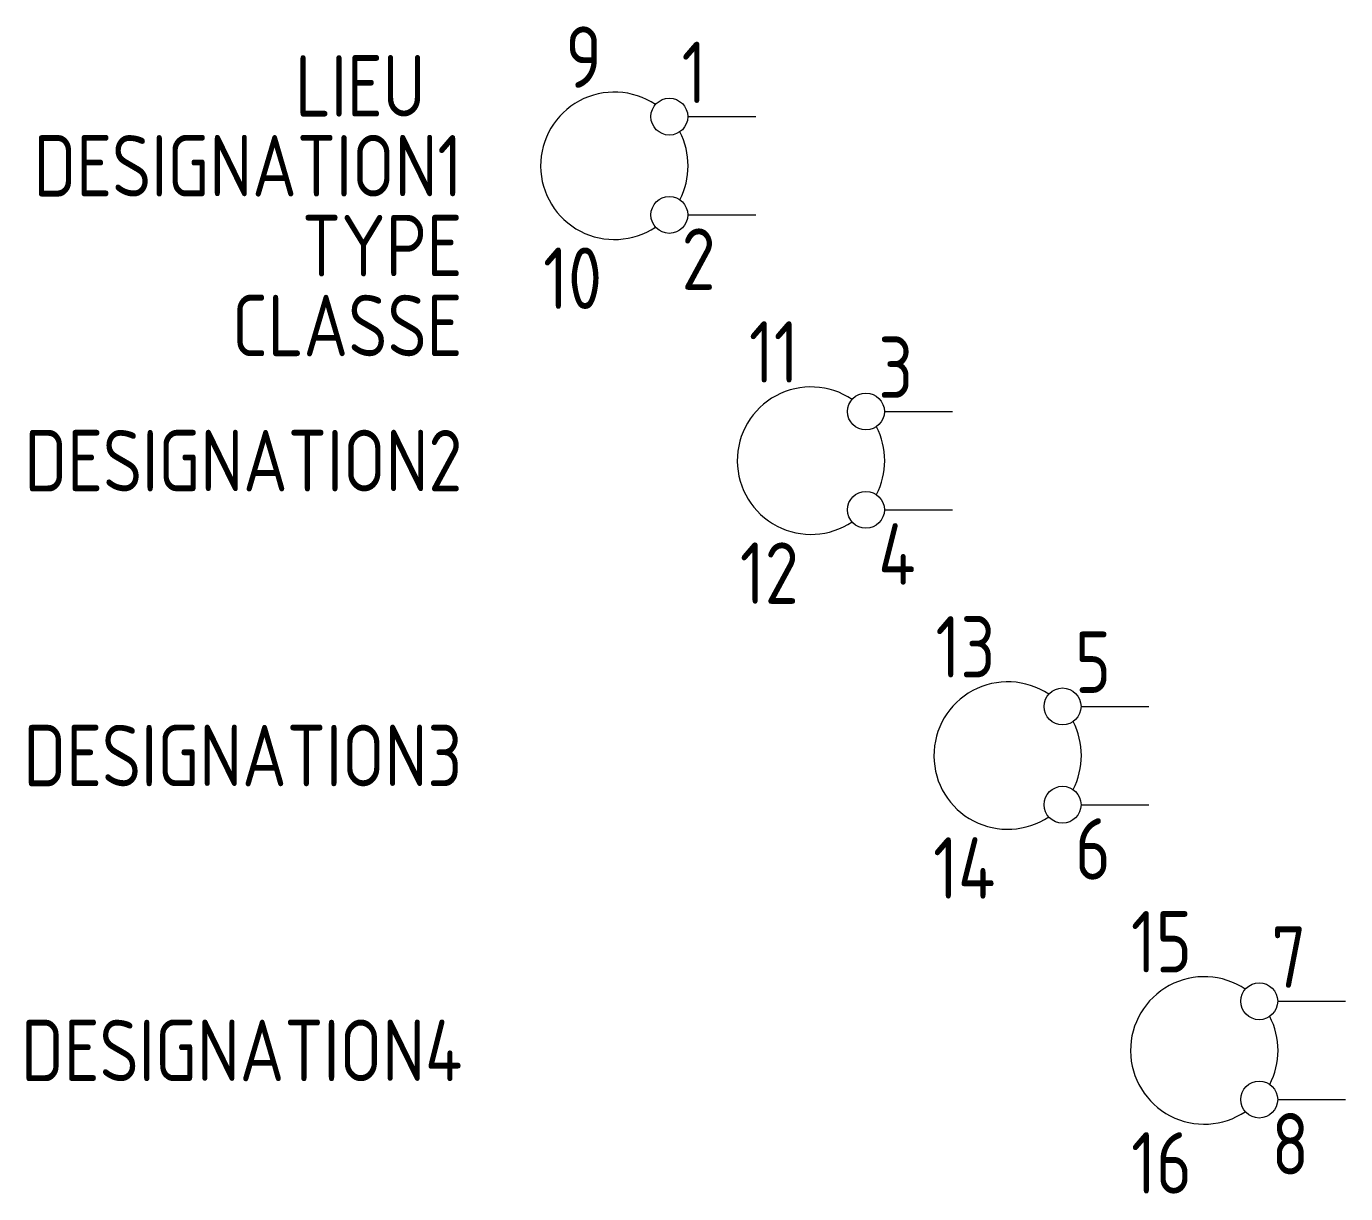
# Model space of a CAD drawing. Header units: millimetres. Extents: x -23.9 to 29.8, y -44.8 to 2.7.
import ezdxf
from ezdxf.enums import TextEntityAlignment as Align

# ---------------------------------------------------------------- set-up
doc = ezdxf.new("R2010")
doc.units = ezdxf.units.MM
for name, color, linetype in [('SYMB_FIL', 3, 'Continuous'), ('SYMB_TXT_CONTACT', 2, 'Continuous'), ('SYMB_TXT_NOM', 3, 'Continuous')]:
    doc.layers.add(name, color=color, linetype=linetype)
doc.styles.add('NET2_5', font='isocp.shx', dxfattribs={"width": 0.9, "height": 2.5})

msp = doc.modelspace()

# ---------------------------------------------------------------- linework, layer by layer
at = {"layer": 'SYMB_FIL'}
for p, q in [((2.986, -1), (5.75, -1)), ((2.986, -5), (5.75, -5)), ((10.986, -13), (13.75, -13)), ((10.986, -17), (13.75, -17)), ((18.986, -25), (21.75, -25)), ((18.986, -29), (21.75, -29)), ((26.986, -37), (29.75, -37)), ((26.986, -41), (29.75, -41))]:
    msp.add_line(p, q, dxfattribs=at)
for centre in [(2.236, -1), (2.236, -5), (10.236, -13), (10.236, -17), (18.236, -25), (18.236, -29), (26.236, -37), (26.236, -41)]:
    msp.add_circle(centre, 0.75, dxfattribs=at)
for centre, start, end in [((0, -3), 56.1718, 242.5512), ((0, -3), 332.5512, 27.4488), ((0, -3), 242.5512, 303.8282), ((8, -15), 56.1718, 242.5512), ((8, -15), 332.5512, 27.4488), ((8, -15), 242.5512, 303.8282), ((16, -27), 56.1718, 242.5512), ((16, -27), 332.5512, 27.4488), ((16, -27), 242.5512, 303.8282), ((24, -39), 56.1718, 242.5512), ((24, -39), 332.5512, 27.4488), ((24, -39), 242.5512, 303.8282)]:
    msp.add_arc(centre, 3, start, end, dxfattribs=at)

# ---------------------------------------------------------------- texts
at = {"layer": 'SYMB_TXT_CONTACT', "style": 'NET2_5', "width": 0.9, "flags": 8}
for tag, text, p in [('9', 'P1', (-0.5, 0.173)), ('10', 'P2', (-0.5, -8.827)), ('11', 'P1', (7.5, -11.827)), ('12', 'P2', (7.5, -20.827)), ('13', 'P1', (15.5, -23.827)), ('14', 'P2', (15.5, -32.827)), ('15', 'P1', (23.5, -35.827)), ('16', 'P2', (23.5, -44.827))]:
    msp.add_attdef(tag, text=text, height=2.5, dxfattribs=at).set_placement(p, align=Align.RIGHT)
for tag, text, p in [('1', 'S1', (2.736, 0.8)), ('2', 'S2', (2.736, -6.8)), ('3', 'S1', (10.736, -11.2)), ('4', 'S2', (10.736, -18.8)), ('5', 'S1', (18.736, -23.2)), ('6', 'S2', (18.736, -30.8)), ('7', 'S1', (26.736, -35.2)), ('8', 'S2', (26.736, -42.8))]:
    msp.add_attdef(tag, text=text, height=2.5, dxfattribs=at).set_placement(p, align=Align.MIDDLE_LEFT)
at = {"layer": 'SYMB_TXT_NOM', "style": 'NET2_5', "width": 0.9, "flags": 8}
for tag, text, p in [('LIEU', '', (-7.685, 0.25)), ('DESIGNATION1', 'Ti1', (-6.185, -3)), ('TYPE', '500/5A ?', (-6.185, -6.25)), ('CLASSE', 'Classe', (-6.185, -9.5)), ('DESIGNATION2', 'Ti2', (-6.185, -15)), ('DESIGNATION3', 'Ti3', (-6.185, -27)), ('DESIGNATION4', 'Ti4', (-6.185, -39))]:
    msp.add_attdef(tag, text=text, height=2.5, dxfattribs=at).set_placement(p, align=Align.MIDDLE_RIGHT)

doc.saveas('drawing.dxf')
